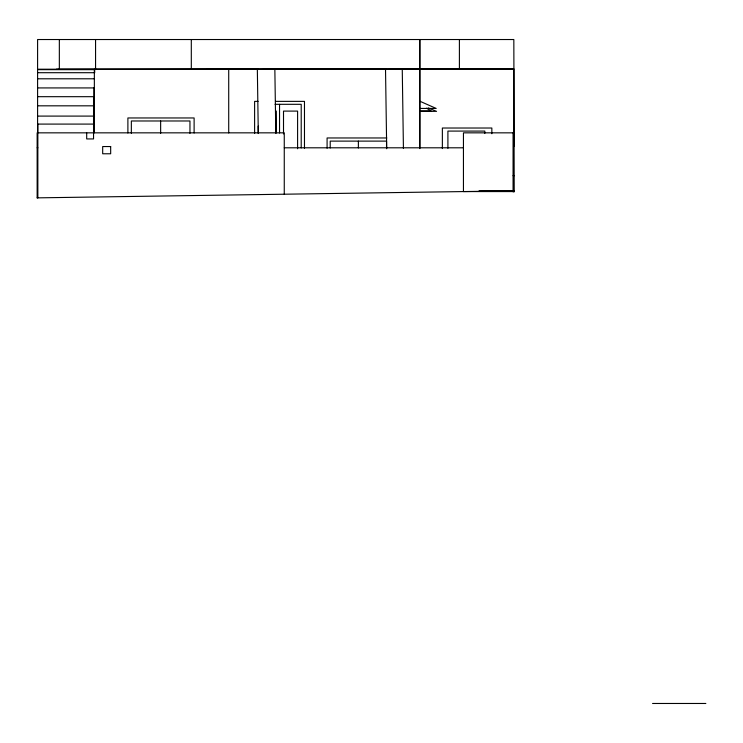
<?xml version="1.0" encoding="UTF-8"?>
<svg xmlns="http://www.w3.org/2000/svg" width="743" height="743" viewBox="0 0 743 743"><rect width="100%" height="100%" fill="white"/><g stroke="black" fill="none" stroke-linecap="round" stroke-linejoin="round"><path stroke-width="1.11" d="M228.714 132.913L228.714 68.83M419.814 147.968L419.814 69.21M419.814 68.83L419.814 39.528L419.814 148.6M514.212 191.573L463.446 191.573L463.446 132.839L514.212 132.839M513.069 190.84L514.212 191.146M206.712 69.368L212.804 69.275M400.96 68.737L385.515 68.96L386.694 148.749M401.229 69.155L405.901 69.08M284.263 194.22L284.263 132.839L37.15 132.839L37.15 197.861L514.212 190.821L479.059 190.821M257.672 68.83L56.431 69.21M275.04 68.83L386.23 68.83M401.285 68.83L513.831 68.83M37.596 72.703L94.686 72.703L94.686 69.656L37.596 69.656L37.596 132.839M37.596 78.795L94.305 78.795M37.596 87.925L94.305 87.925M37.596 96.683L94.305 96.683M258.09 101.373L254.608 101.373L254.608 133.48M275.486 101.373L304.472 101.373L304.472 148.396M275.049 104.308L301.212 104.308L301.212 147.903M37.596 105.822L93.924 105.822L93.924 87.925M419.814 108.432L436.178 108.432L419.814 101.206M419.814 110.902L431.237 110.902L426.473 108.209M419.814 111.357L436.559 111.357L428.191 107.93M37.596 116.094L94.556 116.094M37.596 124.09L93.544 124.09M386.824 137.966L327.087 137.966L327.087 148.247M513.831 146.585L513.831 69.21L37.596 69.21L37.596 39.528L513.831 39.528L514.212 191.778L513.069 191.778L513.069 132.839M37.15 147.801L37.847 147.801M284.263 147.801L463.446 147.801M513.069 175.719L514.212 175.719M37.169 197.861L37.847 197.861L37.847 124.09M652.558 703.472L705.85 703.472M402.251 68.709L403.43 148.507M275.802 133.266L274.845 68.737L257.338 68.997L258.295 133.526M491.847 133.731L491.847 128.019L442.364 128.019L442.364 148.572M484.826 133.378L484.826 131.084L447.908 131.084L447.908 148.312M459.397 39.528L459.397 69.21M386.536 147.968L386.536 141.114L330.208 141.114L330.208 147.968M358.377 141.114L358.377 147.968M297.599 148.776L297.599 111.097L283.51 111.097L283.51 133.935M279.544 104.308L279.544 132.988M276.275 111.023L276.275 132.839M258.202 126.106L258.202 132.988M194.118 132.978L194.118 117.961L127.889 117.961L127.889 132.978M191.304 39.528L191.304 69.21M189.957 133.368L189.957 120.979L131.344 120.979L131.344 133.368M160.646 120.979L160.646 133.368M95.568 39.528L95.568 69.21M94.352 69.21L94.352 132.802M93.544 96.683L93.544 138.932L86.69 138.932L86.69 132.839M59.338 39.528L59.338 69.21M110.67 146.547L102.683 146.547L102.683 153.773L110.67 153.773L110.67 146.547"/></g></svg>
